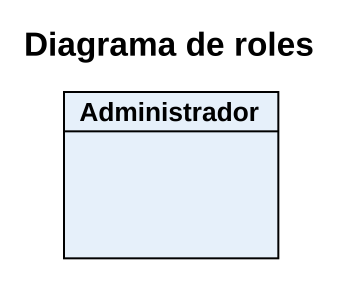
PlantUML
@startuml
title Diagrama de roles
hide circle
hide empty members
class Administrador
@enduml
